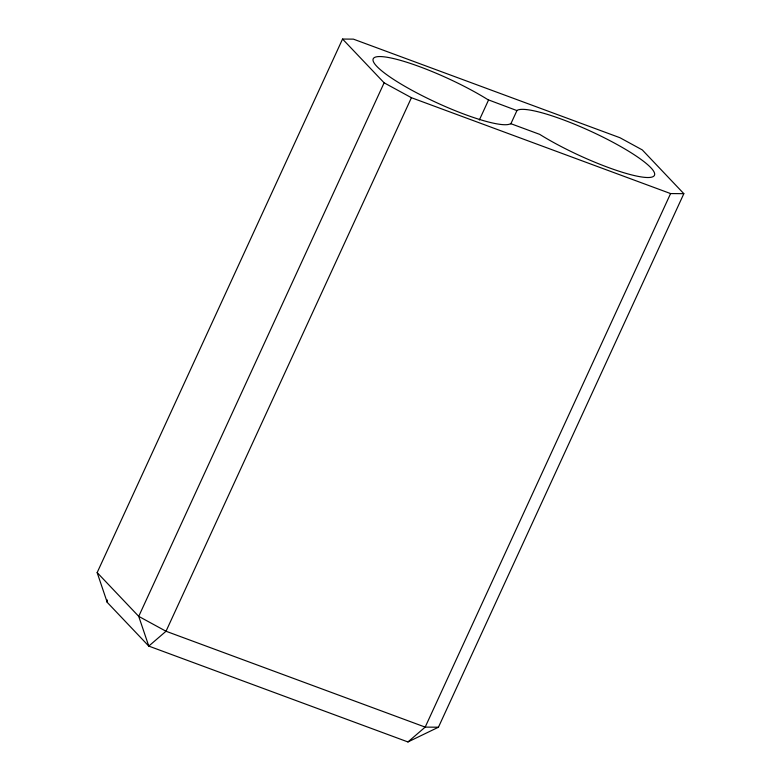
<?xml version="1.0" encoding="UTF-8"?>
<svg xmlns="http://www.w3.org/2000/svg" width="781" height="781" viewBox="0 0 781 781"><rect width="100%" height="100%" fill="white"/><g stroke="black" fill="none" stroke-linecap="round" stroke-linejoin="round"><path stroke-width="1.17" d="M107.202 602.327L97.156 572.59L342.556 39.05L353.412 39.138L619.938 137.72L642.275 149.903L683.844 193.678L438.444 727.218L407.946 741.95L148.78 646.092L107.202 602.327L107.27 599.954M516.934 110.59L516.983 110.443A76.226 13.365 24.7 0 1 610 140.717A76.226 13.365 24.7 0 1 644.803 177.365A76.226 13.365 24.7 0 1 539.7 134.361L510.696 123.632A76.226 13.365 24.7 0 1 417.679 93.359A76.226 13.365 24.7 0 1 382.875 56.71A76.226 13.365 24.7 0 1 487.969 99.704L516.934 110.59L510.813 123.886M342.556 39.05L384.125 82.815L138.725 616.365L148.78 646.092L166.021 631.253L411.421 97.703L670.586 193.571L683.844 193.678M479.339 120.03L488.515 100.075M670.586 193.571L425.186 727.111L407.946 741.95M438.444 727.218L425.186 727.111L166.021 631.253L138.725 616.365L97.156 572.59M384.125 82.815L411.421 97.703"/></g></svg>
